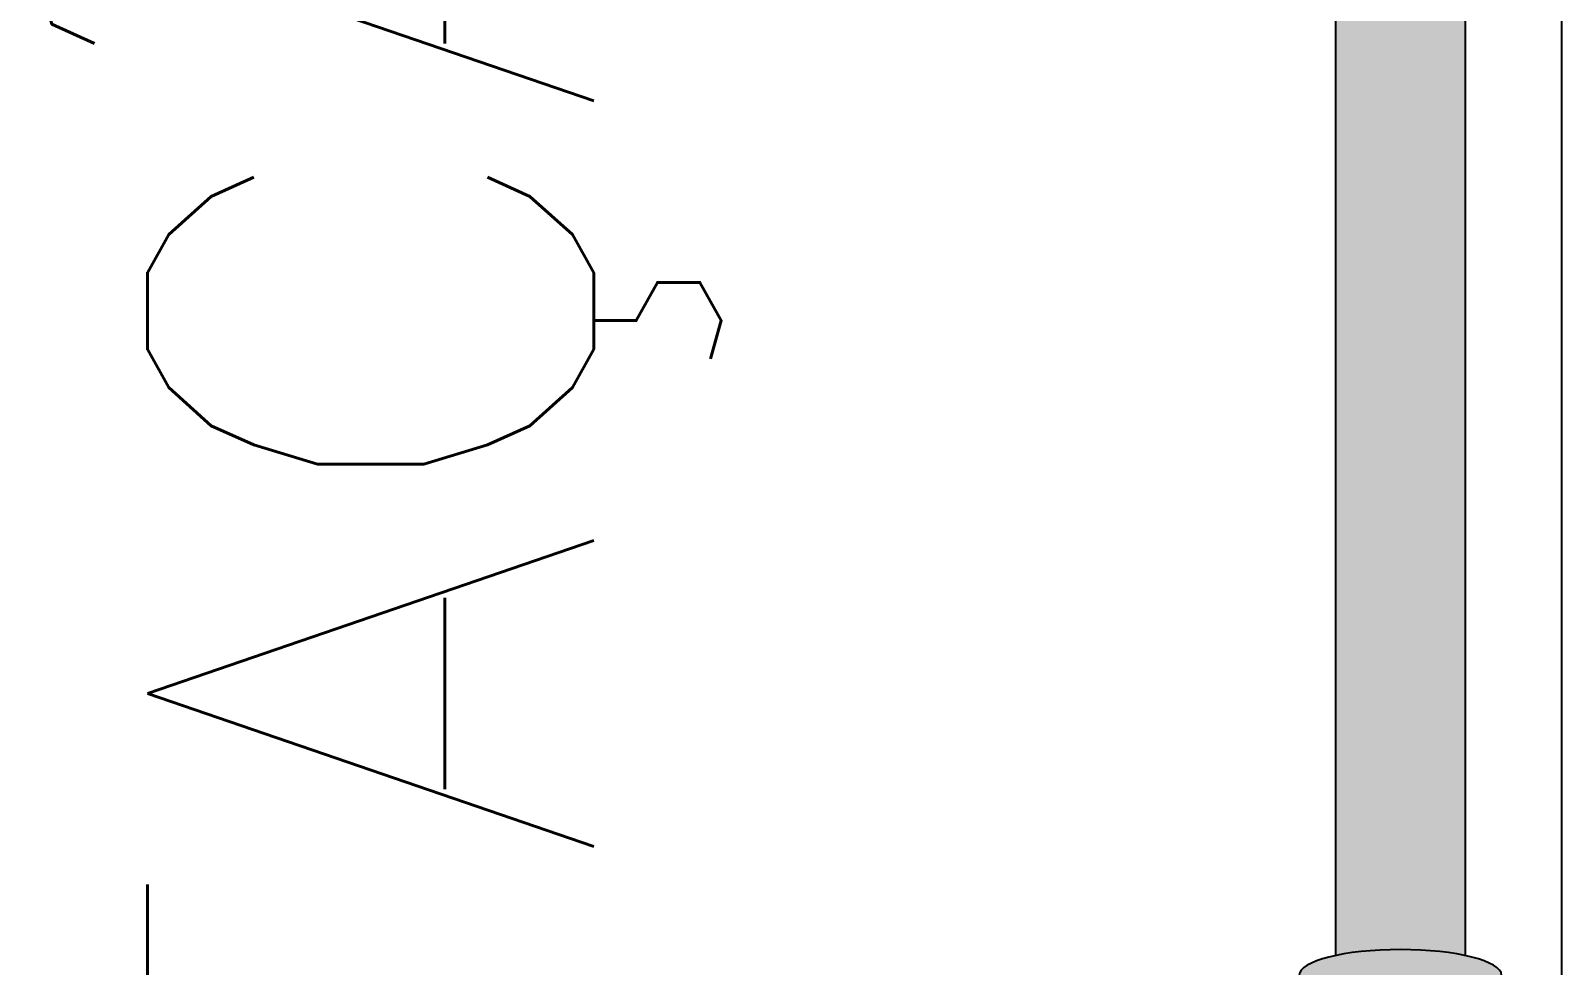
# Model space of a CAD drawing. Header units: inches. Extents: x -55 to 600, y -103 to 167.
# Drawn here: x 555.1961 to 555.4534, y 43.4762 to 43.6334 of the extents above; entities that cross this region are included whole.
import ezdxf

# ---------------------------------------------------------------- set-up
doc = ezdxf.new("R2010")
doc.units = ezdxf.units.IN
doc.header["$MEASUREMENT"] = 0
for name, color, linetype in [('AI-Hatch mob', 254, 'Continuous'), ('AI-Mob', 2, 'Continuous'), ('AI-Texto acabamento', 1, 'Continuous')]:
    doc.layers.add(name, color=color, linetype=linetype)
doc.styles.add('RS50', font='romans.shx', dxfattribs={"height": 0.1})

# ---------------------------------------------------------------- blocks, each defined once
blk = doc.blocks.new('Multi-Estação')
at = {"layer": 'AI-Hatch mob', "true_color": 0xe1d8b7}
h = blk.add_hatch(color=254, dxfattribs=at)
edge = h.paths.add_edge_path()
edge.add_ellipse((-1.002614461179319, 0.534010071975988), major_axis=(0, 0.0169996468073244), ratio=0.2542908008517771, start_angle=180, end_angle=230.2081805005359)
edge.add_ellipse((-1.002614461179319, 0.534010071975988), major_axis=(0, 0.0169996468073244), ratio=0.2542908008517771, start_angle=230.2081805005359, end_angle=309.791819499658)
edge.add_ellipse((-1.002614461179319, 0.534010071975988), major_axis=(0, 0.0169996468073244), ratio=0.2542908008517771, start_angle=309.791819499658, end_angle=359.9999999999999)
edge.add_line((-1.002614461179405, 0.5510097187833514), (-1.138598456546262, 0.5510097187833514))
edge.add_ellipse((-1.138598456546176, 0.534010071975988), major_axis=(0, 0.0169996468073244), ratio=0.2542908008517771, start_angle=180, end_angle=360, ccw=False)
edge.add_line((-1.138598456546219, 0.517010425168653), (-1.002614461179177, 0.5170104251686815))
h = blk.add_hatch(color=254, dxfattribs=at)
edge = h.paths.add_edge_path()
edge.add_ellipse((-1.002614461179319, 0.534010071975988), major_axis=(0, -0.0169996468073244), ratio=0.2542908008517771, start_angle=50.208180500503204, end_angle=129.7918194996224, ccw=False)
edge.add_line((-0.9992928887856786, 0.5231302980193141), (-0.7808771885201043, 0.5231302980193141))
edge.add_ellipse((-0.7811210360243308, 0.5339967305012613), major_axis=(0, -0.0108931154314085), ratio=0.3200195160616563, start_angle=364.0111341343866, end_angle=539.9999999999999)
edge.add_line((-0.7811210360243562, 0.5448898459326904), (-0.999292888785685, 0.5448898459326904))
for p, q in [((-0.7811210360243308, 0.5448898459326904), (-0.9992928887856606, 0.5448898459326904)), ((-0.7808771885201793, 0.5231302980193141), (-0.9992928887856606, 0.5231302980193141)), ((-0.5255248710129053, 0.5069505061824237), (-1.2737641781017, 0.5069505061824237))]:
    blk.add_line(p, q)
blk.add_ellipse((-1.002614461179319, 0.534010071975988), major_axis=(0, -0.0169996468073244), ratio=0.2542908008517771, start_param=0, end_param=3.141592653589793)
blk = doc.blocks.new('HFGFDA')
at = {"layer": 'AI-Mob', "rotation": 90}
blk.add_blockref('Multi-Estação', (312.4633976257031, -57.70605936672914), dxfattribs=at)
at = {"layer": 'AI-Texto acabamento', "insert": (311.8152338065506, -59.23022262697726), "char_height": 0.075, "width": 0.5813026652760528, "attachment_point": 7, "rotation": 89.99999999999993, "style": 'RS50'}
blk.add_mtext('MULTI-ESTAÇÃO', dxfattribs=at)

msp = doc.modelspace()

# ---------------------------------------------------------------- block references
msp.add_blockref('HFGFDA', (243.4969538640947, 102.1832179701938))

doc.saveas('drawing.dxf')
